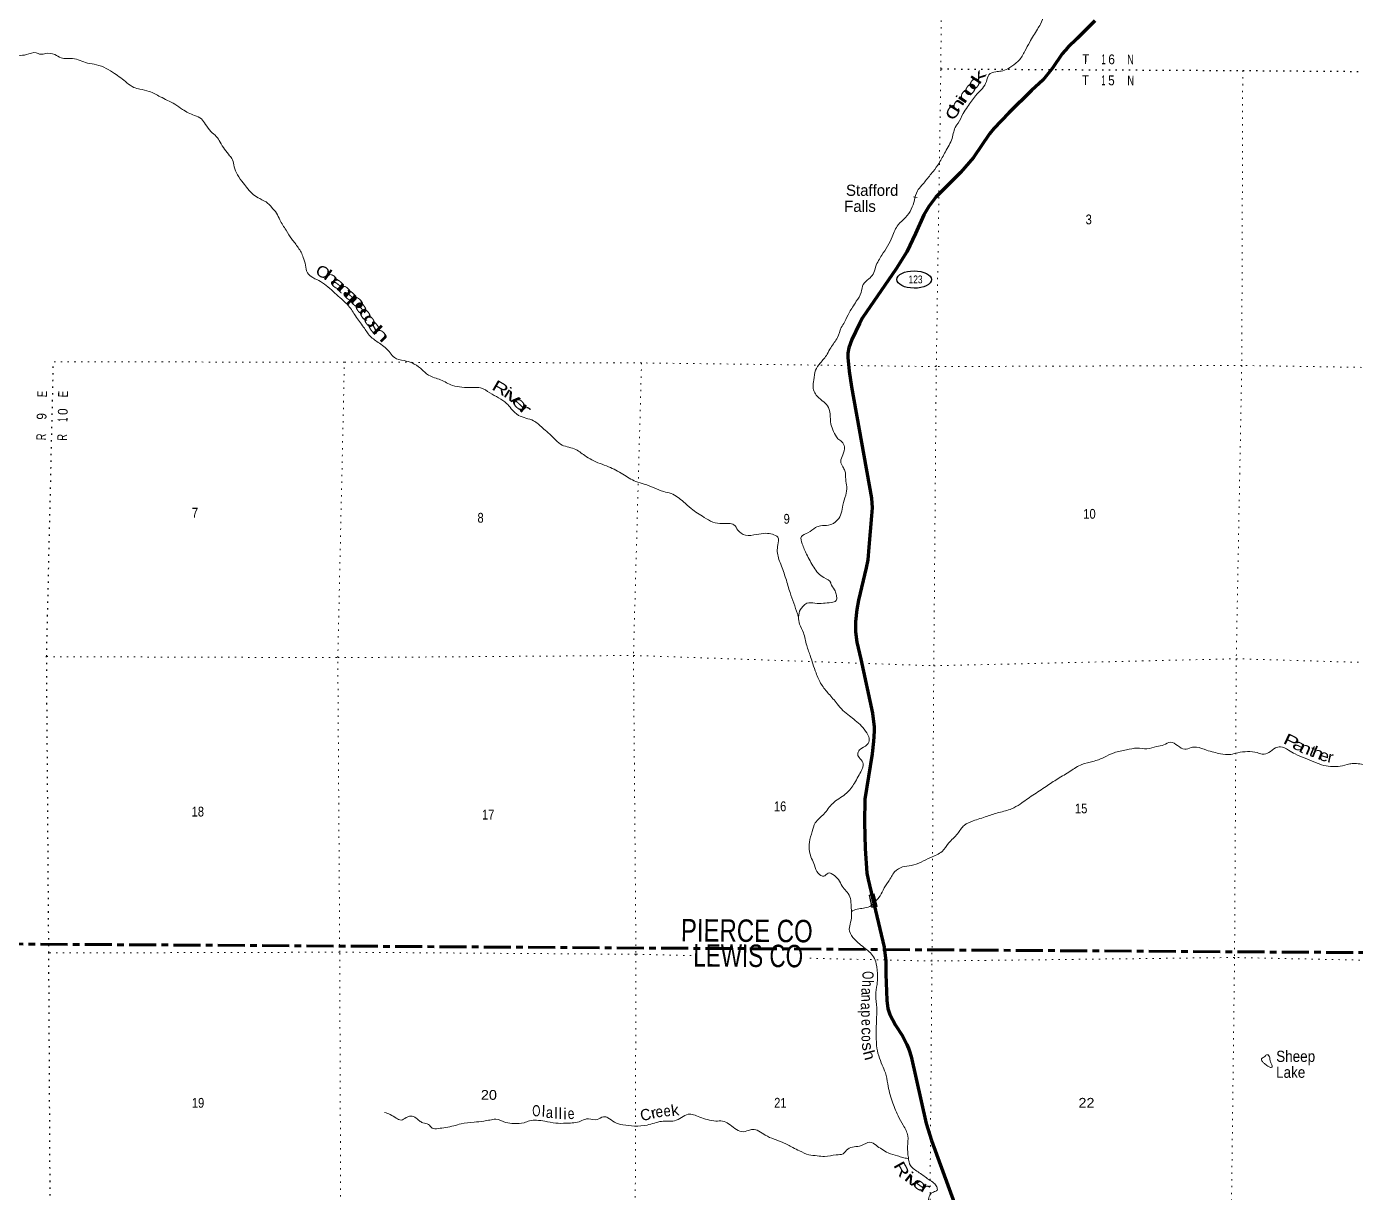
# Model space of a CAD drawing. Header units: feet. Extents: x -252658 to 9, y -366365 to -181930.
# Drawn here: x -154279 to -130543, y -266358 to -245541 of the extents above; entities that cross this region are included whole.
import ezdxf
from ezdxf.enums import TextEntityAlignment as Align

# ---------------------------------------------------------------- set-up
doc = ezdxf.new("R2010")
doc.units = ezdxf.units.FT
doc.header["$LTSCALE"] = 80
doc.linetypes.add('DOTTED', pattern=[1.5, 0.3, -1.2])
doc.linetypes.add('LONG_DASH_SHORT_DASH', pattern=[9.9, 6, -1.2, 1.5, -1.2])
for name, color, linetype, lineweight in [('11', 7, 'LONG_DASH_SHORT_DASH', 60), ('17', 7, 'Continuous', 25), ('23', 7, 'Continuous', 70), ('39', 7, 'Continuous', 13), ('59', 7, 'Continuous', 13), ('6', 7, 'DOTTED', 25), ('7', 7, 'DOTTED', 13)]:
    doc.layers.add(name, color=color, linetype=linetype, lineweight=lineweight)
doc.layers.add('12', color=7, linetype='Continuous')
doc.layers.add('41', color=7, linetype='Continuous')

msp = doc.modelspace()

# ---------------------------------------------------------------- linework, layer by layer
at = {"layer": '11'}
msp.add_line((-157198.49, -261905.1), (-125759.18, -262104.99), dxfattribs=at)
at = {"layer": '17'}
msp.add_ellipse((-138426.32, -250057.36), major_axis=(309.24, -1), ratio=0.500121, dxfattribs=at)
at = {"layer": '23'}
for points in [[(-135196.34, -245440.34), (-135510.79, -245751.45), (-135679.18, -245912.43), (-135782.92, -246026.44), (-135954.06, -246281.91), (-136121.86, -246492.34), (-136329.44, -246683), (-136734.59, -247082.42), (-137002.32, -247359.54), (-137079.34, -247453.8), (-137365.91, -247881.58), (-137599.81, -248148.6), (-138039.24, -248588.17), (-138165.45, -248753.28), (-138251.13, -248899.47), (-138398.73, -249235.01), (-138554.35, -249564.5), (-138748.12, -249863.76), (-139345, -250742.29), (-139404, -250843.86), (-139537.4, -251127.14), (-139591.17, -251280.08), (-139611.68, -251370.4), (-139612.57, -251450.75), (-139585, -251694.11), (-139543.44, -251973.69), (-139188.23, -253959.01), (-139174.73, -254131.2), (-139184.97, -254276.72), (-139236.58, -254835.64), (-139254.73, -255061.04), (-139279.69, -255203.54), (-139421.83, -255782.4), (-139451.67, -255947.78), (-139471.02, -256170.4), (-139472.18, -256350.1), (-139447.76, -256534.4), (-139378.1, -256834.14), (-139169.26, -257799.71), (-139137.81, -258043.53), (-139137.81, -258121.53), (-139150.36, -258306.47), (-139177.02, -258523.59), (-139305.65, -259335.73), (-139312.67, -259749.94), (-139301.72, -260214.46), (-139272.61, -260654.88), (-139247.82, -260769.43)], [(-139247.82, -260769.43), (-138963.45, -261978.44), (-138928.47, -262223.94), (-138929.04, -262461.22), (-138916.07, -262927.75), (-138895.75, -263072.49), (-138862.38, -263179.2), (-138758.27, -263372.43), (-138634.06, -263563.68), (-138558, -263714.63), (-138514.2, -263815.55), (-138478.08, -263931.94), (-138211.47, -265124.84), (-138113.67, -265428.65), (-137708.11, -266539.36)]]:
    msp.add_lwpolyline(points, dxfattribs=at)
at = {"layer": '39'}
msp.add_line((-138439.49, -248578.41), (-138370.3, -248590.95), dxfattribs=at)
for points in [[(-134439.52, -240374.77), (-134520.31, -240499.92), (-134632.24, -240676.78), (-134678.6, -240893.07), (-134778.94, -241094.27), (-134828.78, -241282.35), (-134826.62, -241483.48), (-134885.27, -241607.04), (-135022.62, -241747.22), (-135026.99, -241765.23), (-135010.38, -241946.53), (-135004.12, -242039.14), (-135028.5, -242261.89), (-135102.87, -242367.06), (-135192.01, -242508.14), (-135294.2, -242701.27), (-135367.57, -242858.74), (-135375.88, -242977.22), (-135352.62, -243126.46), (-135327.24, -243269.72), (-135313.18, -243374.55), (-135343.93, -243510.7), (-135390.84, -243650.58), (-135431.17, -243762.42), (-135418.15, -243921.53), (-135394.39, -244044.64), (-135367.12, -244298.52), (-135401.89, -244434.6), (-135522.59, -244649.49), (-135650.05, -244797.9), (-135766.27, -244884.18), (-135881.59, -244924.23), (-136067.55, -245083.6), (-136139.8, -245182.78), (-136124.42, -245323.83), (-136170.01, -245499.92), (-136223.95, -245587.38), (-136361.07, -245820.06), (-136448.54, -245979.27), (-136556.3, -246148.16), (-136609.46, -246195.42), (-136752.02, -246293.27), (-136869.4, -246335.29), (-136968.11, -246347.5), (-137089.74, -246401.51), (-137134.24, -246521.32), (-137206.96, -246644.62), (-137328.08, -246777.05), (-137470.53, -246973.44), (-137549.23, -247094.61), (-137638.91, -247263.84), (-137676.07, -247315.42), (-137748.67, -247537.26), (-137867.83, -247776.31), (-137980.22, -247977.28), (-138085.58, -248126.1), (-138153.5, -248209.28), (-138289.34, -248375.62), (-138367.62, -248474.69), (-138421.09, -248642.59), (-138476.38, -248800.4), (-138577.72, -248949.3), (-138710.86, -249079.5), (-138815.45, -249292.69), (-138899.13, -249464.04), (-139002.68, -249622.95), (-139060.75, -249716.37), (-139113.26, -249834.01), (-139159.93, -249961.83), (-139233.88, -250044.89), (-139334.25, -250143.53), (-139371.19, -250287.62), (-139458.66, -250446.83), (-139525, -250552.15), (-139580.98, -250641.59), (-139668.76, -250816.88), (-139726.95, -250916.33), (-139794.64, -251092), (-139914.72, -251274.73), (-139979.28, -251392.15), (-140102.92, -251550.69), (-140185.75, -251677.82), (-140215.19, -251850.19), (-140231.65, -251974.56), (-140201.52, -252079.69), (-140067.57, -252220.97), (-139972.84, -252311.24), (-139927.44, -252458.89), (-139910.79, -252638.17), (-139863.16, -252773.79), (-139791.22, -252899.83)], [(-125677.84, -247316.01), (-125692.89, -247318.48), (-125712.38, -247316.06), (-125723.94, -247309.17), (-125733.08, -247299.68), (-125753.46, -247279.25), (-125907.54, -247139.6), (-126047.24, -246984.13), (-126187.1, -246836.71), (-126329.78, -246731.46), (-126485.17, -246660.16), (-126587.32, -246642.14), (-126733.24, -246601.18), (-126854.44, -246528.51), (-126917.34, -246454.93), (-127077.79, -246333.26), (-127244.81, -246239.61), (-127410.21, -246166.11), (-127568.92, -246058.55), (-127750.89, -245906.31), (-127821.67, -245824.53), (-127956.27, -245717.43), (-128175.91, -245642.9), (-128392.66, -245626.74), (-128637.53, -245610.05), (-128840.63, -245616.26), (-129093.81, -245613.49), (-129341.46, -245532.4), (-129443.84, -245421.88), (-129534.33, -245319.63), (-129791.44, -245103.63), (-130044.65, -244893.74), (-130250.5, -244728.98), (-130452.48, -244572.34), (-130677.57, -244467.55), (-130979.58, -244391.46), (-131140.96, -244318.03), (-131268.11, -244241.23), (-131495.09, -244234.93), (-131727.37, -244190.33), (-131904.51, -244100.51), (-132058.93, -243978.95), (-132226.18, -243897.37), (-132491.72, -243805.89), (-132620.92, -243731.06), (-132805.05, -243586.82), (-133021.56, -243454.03), (-133275.32, -243376.85), (-133372.06, -243391.11), (-133607.66, -243414.81), (-133781.6, -243471.85), (-134000.93, -243485.8), (-134127.11, -243463.31), (-134300.89, -243512.31), (-134506.05, -243520.5), (-134657.96, -243477.41), (-134750.76, -243391.2), (-134879.22, -243278.18), (-134985.51, -243266.12), (-135139.63, -243337.61), (-135317.05, -243418.49)], [(-157087.16, -245678.65), (-157077.33, -245693.36), (-157016.49, -245771.69), (-156959.73, -245851.19), (-156890.93, -245930.91), (-156835.6, -245980.21), (-156775.76, -246003.46), (-156703.66, -246016.89), (-156679.44, -246011.32), (-156583.78, -245948.78), (-156502.64, -245910.09), (-156427.3, -245859.23), (-156370.01, -245806.02), (-156328.86, -245756.53), (-156301, -245666.57), (-156282.57, -245648.82), (-156185.44, -245614.46), (-156110.22, -245569.63), (-156008.69, -245515.24), (-155968, -245489.87), (-155895.48, -245481.18), (-155815.05, -245478.68), (-155790.12, -245436.93), (-155752.61, -245367.25), (-155742.14, -245345.33), (-155665.18, -245314.61), (-155550.28, -245296.67), (-155421.5, -245289.05), (-155278.75, -245285.72), (-155204.61, -245297.17), (-155144.76, -245320.42), (-155111.61, -245373.33), (-155082.4, -245422.14), (-155063.28, -245472.78), (-154954.02, -245539.19), (-154868.56, -245589.06), (-154785.49, -245659), (-154723.06, -245756.7), (-154646.56, -245854.67), (-154604.07, -245943.95), (-154540.78, -245997.43), (-154425.22, -246049.88), (-154280.34, -246040.55), (-154108.92, -246009.61), (-154029.02, -246035.25), (-153938.3, -246020.87), (-153775.92, -246042.04), (-153660.44, -246098.51), (-153455.71, -246112.43), (-153323.7, -246145.09), (-153189.94, -246191.86), (-153029.76, -246223.04), (-152858.14, -246286.6), (-152709.16, -246377.89), (-152485.24, -246542.99), (-152362.26, -246627.76), (-152254.28, -246655.94), (-152088.3, -246699.3), (-151891.14, -246793.51), (-151763.76, -246858.25), (-151630.4, -246925.12), (-151493.55, -247020.2), (-151278.59, -247128.83), (-151155.15, -247189.48), (-151082.67, -247287.37), (-150986.62, -247413.85), (-150889.88, -247504.16), (-150821.42, -247601.97), (-150741.52, -247732.18), (-150651.27, -247846.49), (-150602.4, -247917.79), (-150570.68, -248045.08), (-150513.16, -248188.93), (-150407.41, -248333.7), (-150328.98, -248435.73), (-150222.58, -248546.32), (-150115.33, -248612.7), (-149968.25, -248697.92), (-149901.26, -248767.56), (-149812.82, -248871.78), (-149754.83, -248991.52), (-149643.83, -249176.6), (-149542.38, -249335.36), (-149426.71, -249486.35), (-149335.64, -249663.02), (-149298.09, -249800.46), (-149262.51, -249935.86), (-149167.74, -250024.12), (-149026.37, -250093.15), (-148895.59, -250190.13), (-148650.57, -250407.91)], [(-148650.57, -250407.91), (-148526.28, -250528.9), (-148401.11, -250708.22), (-148258.24, -250907.98), (-148142.72, -251067.01), (-147976.36, -251194.83), (-147782.72, -251367.4), (-147709.93, -251449.21), (-147534.14, -251504.81), (-147392.27, -251547.71), (-147243.37, -251643.02), (-147097.02, -251766.43), (-146883.56, -251848.89), (-146672.46, -251949.4), (-146504.24, -251980.73), (-146309.41, -251986.42), (-146168.85, -251993.1), (-146003.73, -252080.67), (-145705.89, -252269.29), (-145621.28, -252363.39), (-145490.92, -252482.48), (-145223.49, -252580.03), (-145065.09, -252703.67), (-144859.63, -252888.53), (-144743.14, -252997.31), (-144495.57, -253082.42), (-144308.92, -253200.56), (-144181.82, -253279.38), (-143884.67, -253399.61), (-143627.98, -253533.15), (-143397.33, -253662.18), (-143245.49, -253709.29), (-142896.39, -253844.58), (-142766.42, -253879.21), (-142546.16, -254026.14), (-142407.81, -254147.4), (-142173.68, -254304.64), (-142020.53, -254387.97), (-141850.23, -254415.32), (-141735.63, -254413.46), (-141643.61, -254435.31), (-141573.14, -254533.16), (-141438.15, -254620.17), (-141238.98, -254609.86), (-141073.78, -254588.85), (-140957.52, -254605.12), (-140860.08, -254659.24), (-140858.66, -254794), (-140869.01, -254914.45), (-140809.05, -255140.8), (-140717.49, -255395.9), (-140641.96, -255648.68), (-140575.24, -255836.95), (-140510.57, -256027.19), (-140489.55, -256084.3)], [(-139791.22, -252899.83), (-139717.89, -252953.49), (-139671.41, -253044.86), (-139700.28, -253187.09), (-139736.71, -253305.04), (-139700.36, -253400.24), (-139661.61, -253475.37), (-139648.39, -253624.42), (-139628.88, -253759.52), (-139647.86, -253909.97), (-139697.47, -254085.99), (-139726.41, -254232.24), (-139792.98, -254349.62), (-139957.6, -254445.04), (-140096.46, -254454.48), (-140185.51, -254486.99), (-140321.93, -254578.92), (-140439.81, -254647.07), (-140424.16, -254774.05), (-140347.4, -254962.51), (-140215.23, -255196.26), (-140037.9, -255380.58), (-139913.1, -255475.44), (-139911.33, -255487.54), (-139847.08, -255595.33), (-139829.85, -255639.89), (-139811.23, -255716.66), (-139818.68, -255790.92), (-139905.73, -255823.46), (-140046.67, -255836.88), (-140197.43, -255838.06), (-140342.11, -255837.33), (-140405.4, -255888.42), (-140456.82, -255949.79), (-140489.55, -256083.89), (-140471.86, -256208.9), (-140402.51, -256365.05), (-140344.56, -256591.36), (-140274.05, -256791.76), (-140234.26, -256917.19), (-140177.15, -257083.16), (-140082.58, -257286.03), (-139953.15, -257453.37), (-139799.85, -257633.22), (-139697.62, -257751.78), (-139580.9, -257848.49), (-139477.94, -257928.86), (-139365.32, -258029.52), (-139271.21, -258151.95), (-139230.83, -258247.22), (-139246.68, -258339.42), (-139360.88, -258425.74), (-139426.56, -258496.89), (-139421.97, -258571.38), (-139353.24, -258655.13), (-139341.22, -258761.93), (-139379.01, -258845.67), (-139506.04, -259076.53), (-139656.03, -259246.63), (-139880.27, -259411.31), (-140038.67, -259601.35), (-140190.47, -259761.37), (-140245.65, -259913.15), (-140295.57, -260105.25), (-140294.72, -260270.15), (-140207.02, -260517.14), (-140137.4, -260659.21), (-140039.96, -260713.33), (-139960.45, -260654.51), (-139848.79, -260700.86), (-139760.24, -260799.05), (-139692.13, -260914.96), (-139619.34, -260996.77), (-139563.21, -261108.42), (-139551.85, -261249.4), (-139542.23, -261376.26), (-139559.35, -261534.8), (-139583.77, -261654.99), (-139518.28, -261803.02), (-139322.79, -261983.67), (-139151.17, -262151.8), (-139103.3, -262275.37), (-139079.55, -262503.04), (-139088.32, -262645.65), (-139110.11, -262838.28), (-139092.26, -263059.81), (-139098.72, -263290.93), (-139102.66, -263495.97), (-139095.21, -263735.4), (-139058.54, -263919.08), (-138995.41, -264085.16)], [(-125740.74, -258762.17), (-125845.73, -258765.52), (-125965.34, -258819.57), (-126082.91, -258871.64), (-126214.27, -258909.37), (-126347.64, -258947.07), (-126448.52, -258967.29), (-126537.8, -259011.85), (-126678.71, -259023.26), (-126794.84, -259000.96), (-126866.16, -258947.33), (-126971.71, -258897.08), (-127069.81, -258877.13), (-127133.79, -258859.83), (-127195.76, -258842.57), (-127307.22, -258890.74), (-127440.86, -258942.51), (-127638.64, -258985.02), (-127767.49, -258996.66), (-127906.38, -259008.11), (-128028.93, -259005.8), (-128155.46, -259001.4), (-128260.36, -259021.53), (-128352.5, -259005.72), (-128458.28, -258967.52), (-128558.66, -258961.61), (-128654.59, -258933.65), (-128779.03, -258925.27), (-128897.41, -258914.99), (-129035.84, -258902.32), (-129143.79, -258872.13), (-129235.35, -258826.16), (-129365.13, -258781.48), (-129471.34, -258765.4), (-129634.42, -258780.42), (-129752.91, -258776.17), (-129894.7, -258729.25), (-130033.29, -258724.62), (-130292.57, -258725.75), (-130434.98, -258711), (-130557.34, -258698.63), (-130645.93, -258707.01), (-130815.54, -258748.05), (-130952.31, -258753.51), (-131104.64, -258732.53), (-131270.35, -258675.11), (-131443.82, -258603.46), (-131621.23, -258527.72), (-131738.53, -258461.16), (-131884.07, -258400.09), (-131972.89, -258420.53), (-132089.03, -258502.8), (-132206.17, -258532.76), (-132300.09, -258504.84), (-132470.59, -258487.54), (-132645.8, -258506.35), (-132768.97, -258536.2), (-132955.7, -258526.64), (-133071.68, -258496.3), (-133203.66, -258461.63), (-133381.46, -258405.99), (-133480.13, -258416.19), (-133591.21, -258444.25), (-133844.07, -258320.84), (-133963.5, -258364.83), (-134094.7, -258394.52), (-134266.32, -258435.52), (-134442.96, -258424.14), (-134632.51, -258456.76), (-134854.54, -258506.85), (-135035.01, -258589.91), (-135233.36, -258662.58), (-135427.31, -258715.22), (-135636.64, -258835.94), (-135860.34, -258972.47), (-136069.98, -259109.27), (-136306.12, -259265.68), (-136532.21, -259422.27), (-136684.59, -259507.87), (-136910.96, -259573.98), (-137129.36, -259644.25), (-137370.06, -259724.16), (-137530.36, -259803.58), (-137649.78, -259952.14), (-137811.86, -260124.02), (-137927.19, -260268.63), (-138128.25, -260377.44), (-138300.64, -260458.64), (-138476.7, -260521.67), (-138633.91, -260544.84), (-138776.24, -260630.63)], [(-138776.24, -260630.63), (-138886.16, -260807.52), (-138981.55, -260960.56), (-139054.42, -261091.9), (-139118.09, -261163.08), (-139189.8, -261234.12), (-139303.19, -261278.23), (-139411.99, -261292.26), (-139525.27, -261330.34), (-139544.79, -261340.15)], [(-132060.54, -264127.7), (-132108.29, -264102.66), (-132167.67, -264055.29), (-132203.18, -264020.44), (-132220.68, -263989.94), (-132208.01, -263958.01), (-132177.52, -263940.49), (-132150.94, -263916.86), (-132134.56, -263901.08), (-132104.46, -263903.66), (-132076.99, -263938.37), (-132068.15, -264000.87), (-132047.05, -264053.55), (-132033.49, -264079.95), (-132030.17, -264116.2), (-132048.48, -264127.92), (-132060.54, -264127.7)], [(-138995.41, -264085.16), (-138939.74, -264220.94), (-138897.36, -264420.82), (-138818.9, -264729.96), (-138769.1, -264857.59), (-138713.31, -264987.33), (-138620.12, -265158.01), (-138537.33, -265346.58), (-138543.01, -265537.5), (-138528.76, -265736.85), (-138491.24, -265876.31), (-138332.96, -266005.98), (-138162.46, -266127.84), (-138073.25, -266191.86), (-138022.25, -266257.17), (-138013.37, -266317.67), (-138078.31, -266350.63), (-138145.7, -266405.66), (-138171.66, -266501.69), (-138207.86, -266607.58), (-138234.41, -266733.76), (-138233.9, -266916.76), (-138234.1, -267031.37), (-138238.2, -267139.88), (-138308.32, -267233.07), (-138423.03, -267240.95), (-138505.94, -267267.54), (-138612.26, -267362.05), (-138747.76, -267405.74), (-138839.94, -267496.5), (-138859.73, -267584.6), (-138896.16, -267702.56), (-138985.99, -267775.26), (-139099.5, -267825.4), (-139201.84, -267922), (-139320.61, -268036.38), (-139338.96, -268154.68), (-139382.01, -268302.67), (-139431.65, -268376.13), (-139471.87, -268481.95), (-139505.18, -268646.21), (-139495.17, -268857.54), (-139472.46, -269139.49), (-139441.4, -269300.94), (-139496.65, -269352.18), (-139619.58, -269369.97), (-139654.32, -269399.47), (-139694.07, -269481.17), (-139671.13, -269646.49), (-139616.3, -269721.93), (-139611.55, -269892.94), (-139612.79, -270061.83), (-139594.83, -270172.76), (-139672.02, -270320.11), (-139741.99, -270509.82), (-139736.74, -270654.7), (-139737.55, -270801.48), (-139724.46, -270956.56), (-139700.39, -271063.59), (-139681, -271204.72), (-139678.06, -271365.64), (-139693.59, -271546.32), (-139708.86, -271712.94), (-139704.72, -271811.55), (-139785.09, -271914.59), (-139900.88, -271978.76), (-140076.28, -272007.62), (-140238.4, -271972.39), (-140389.84, -271905.18), (-140520.35, -271898.69), (-140650.63, -271984.71), (-140708.16, -272154.54), (-140677.14, -272318.01), (-140588.98, -272436.3), (-140550.34, -272622.03), (-140472.69, -272764.26), (-140475.47, -272804.42), (-140482.39, -272955.11), (-140529.64, -273113.07), (-140541.73, -273219.42), (-140528.64, -273374.5), (-140502.14, -273564.02), (-140489.62, -273749.26), (-140516.94, -273915.64), (-140512.81, -274118.82), (-140465.98, -274296.66), (-140441.03, -274361.93), (-140433.41, -274404.45), (-140432.14, -274436.19)], [(-147882.73, -264928.73), (-147782.98, -264966.81), (-147675.73, -265033.18), (-147589.92, -265064.97), (-147498.66, -265022.45), (-147415.71, -264993.85), (-147319.94, -265029.85), (-147262.6, -265079.19), (-147198.97, -265114.58), (-147099.02, -265142.61), (-147035.97, -265208.15), (-146927.63, -265218.24), (-146792.57, -265196.66), (-146649.34, -265169.2), (-146517.98, -265131.47), (-146286.33, -265103.67), (-146113.12, -265084.82), (-146002.2, -265064.8), (-145899.43, -265050.65), (-145721.63, -265106.29), (-145571.3, -265127.23), (-145392.15, -265112.52), (-145293.01, -265078.19), (-145170.23, -265068.45), (-145019.86, -265087.38), (-144827.54, -265119.16), (-144644.71, -265122.62), (-144536.07, -265116.62), (-144409.08, -265096.9), (-144307.78, -265054.58), (-144241.25, -265043.77), (-144086.74, -265056.74), (-143975.24, -265006.57), (-143895.19, -265024.17), (-143778.12, -265102.79), (-143630.31, -265149.82), (-143417.7, -265171.94), (-143194.27, -265154.04), (-142935.76, -265088.54), (-142825.15, -265084.6), (-142706.46, -265078.8), (-142582.75, -265020.81), (-142459.04, -264962.82), (-142368.75, -264970.56), (-142253.03, -265014.97), (-142117.19, -265057.76), (-141966.94, -265082.71), (-141846.4, -265084.99), (-141738.76, -265131.26), (-141627.84, -265215.8), (-141506.33, -265272.39), (-141383.32, -265250.59), (-141314.63, -265231.78), (-141083.47, -265334.67), (-140772.46, -265465.22), (-140593.35, -265557.08), (-140473.89, -265615.65), (-140308.41, -265685.13), (-140158.04, -265704.06), (-140023.63, -265716.65), (-139816.08, -265688.4), (-139695.08, -265666.55), (-139609.11, -265585.73), (-139497.77, -265543.6), (-139366.68, -265519.93), (-139216.81, -265460.43), (-139105.35, -265516.83), (-139002.19, -265587.14), (-138890.88, -265651.58), (-138721.04, -265703.05), (-138631.22, -265734.91), (-138535.09, -265752.82), (-138527.05, -265754.86)]]:
    msp.add_spline(points, degree=3, dxfattribs=at)
at = {"layer": '59'}
for points in [[(-139137.8, -261027.63), (-139088.37, -261249.44), (-139181.53, -261270.2), (-139230.96, -261048.39)], [(-139221.41, -261054.45), (-139143.86, -261037.17), (-139097.91, -261243.37), (-139175.46, -261260.65)]]:
    msp.add_lwpolyline(points, close=True, dxfattribs=at)
at = {"layer": '6'}
for points in [[(-137947.9, -246296.82), (-132556.27, -246326.28), (-129592.29, -246348.09), (-127267.22, -246359.84), (-125672.77, -246400.09)], [(-153949.54, -274349.19), (-153915.83, -272546.49), (-153852.49, -267371.75), (-153881.41, -262082.65), (-153920.34, -256791.35), (-153799, -251527.22)]]:
    msp.add_lwpolyline(points, dxfattribs=at)
at = {"layer": '7'}
for points in [[(-138212.75, -274449.72), (-138146.96, -272741.84), (-138149.84, -267457.26), (-138107.52, -262225.81), (-138074.47, -256953.97), (-138030.02, -251611.97), (-137947.9, -246296.82), (-137860.29, -228679.36)], [(-132556.27, -246326.28), (-132573.13, -251592.39), (-132671.83, -256828.81), (-132702.06, -262163.04), (-132768.33, -267490.55), (-132791.15, -272752.53), (-132882.04, -274481.31)], [(-125701.95, -251704.09), (-127315.14, -251673.63), (-132573.13, -251592.39), (-138030.02, -251611.97), (-143294.34, -251546.7), (-148601.87, -251532.9), (-153799, -251527.22)], [(-148789.69, -274383.35), (-148720.16, -272628.56), (-148665.63, -267389.3), (-148685.89, -262068.19), (-148719.41, -256809.17), (-148601.87, -251532.9)], [(-143294.34, -251546.7), (-143439.01, -256770.18), (-143394.91, -262105.81), (-143408.41, -267406.17), (-143433.15, -272664.09), (-143503.07, -274417.13)], [(-153920.34, -256791.35), (-148719.41, -256809.17), (-143439.01, -256770.18), (-138074.47, -256953.97), (-132671.83, -256828.81), (-127397.15, -256982.75), (-125731.14, -257010.15)], [(-142409.45, -262128.18), (-143394.91, -262105.81), (-148685.89, -262068.19), (-153881.41, -262082.65)], [(-125760.18, -262287.89), (-127462.69, -262272.07), (-132702.06, -262163.04), (-138107.52, -262225.81), (-140355.46, -262174.79)]]:
    msp.add_lwpolyline(points, dxfattribs=at)

# ---------------------------------------------------------------- texts
at = {"layer": '12'}
for s, width, p in [('PIERCE CO', 0.8, (-142592.56, -261874.91)), ('LEWIS CO', 0.75, (-142371.35, -262323.71))]:
    msp.add_text(s, height=400, rotation=359.559, dxfattribs=dict(at, width=width)).set_placement(p)
at = {"layer": '17', "width": 0.8}
msp.add_text('123', height=140, dxfattribs=at).set_placement((-138400.27, -250125.67), align=Align.CENTER)
at = {"layer": '41'}
for s, rotation, width, p in [('k', 55.524, 1.85, (-137195.1, -246493.45)), ('o', 53.31, 1.7, (-137360.27, -246708.79)), ('o', 56.463, 1.6, (-137281.36, -246603.42)), ('h', 57.668, 1.65, (-137579.56, -246995.88)), ('i', 56.325, 1.45, (-137501.47, -246895.11)), ('n', 54.78, 1.75, (-137448.74, -246821.74)), ('C', 56.154, 1.4, (-137650.21, -247123.95)), ('O', 334.71, 1.15, (-149027.19, -250013.38)), ('h', 325.308, 1.7, (-148890.62, -250101.98)), ('a', 318.368, 2, (-148768.76, -250209.2)), ('n', 318.368, 2, (-148656.79, -250308.73)), ('a', 316.344, 2.1, (-148544.07, -250414.3)), ('p', 317.343, 2.05, (-148437.69, -250511.2)), ('e', 307.921, 1.75, (-148366.95, -250618)), ('c', 305.562, 1.85, (-148294.77, -250727.55)), ('o', 305.583, 1.65, (-148214.38, -250846.9)), ('s', 305.502, 1.95, (-148132.46, -250961.71)), ('h', 314.621, 2.1, (-148018.19, -251096.69)), ('R', 329.814, 1.45, (-145864.11, -252080.91)), ('i', 327.527, 1.4, (-145736.85, -252159.18)), ('v', 323.457, 1.85, (-145636.99, -252233.22)), ('e', 316.867, 1.95, (-145533.85, -252340.3)), ('r', 319.716, 2.05, (-145432.48, -252437.33)), ('P', 333.985, 1.5, (-131730.67, -258387.11)), ('a', 331.53, 1.55, (-131590.47, -258463.02)), ('n', 337.138, 1.4, (-131473.15, -258514.34)), ('t', 337.451, 1.15, (-131345.47, -258568.16)), ('h', 337.664, 1.35, (-131251.99, -258602.89)), ('e', 342.426, 1.15, (-131127.16, -258651.96)), ('r', 348.828, 1.1, (-131005.12, -258683.54)), ('O', 270.623, 0.7, (-139349.08, -262480.94)), ('a', 272.253, 0.85, (-139368.01, -262771.46)), ('h', 269.148, 0.8, (-139354.02, -262625.5)), ('a', 270.765, 0.85, (-139378.02, -263033.85)), ('n', 271.471, 0.85, (-139369.4, -262891.58)), ('p', 271.871, 0.85, (-139372.58, -263170.54)), ('e', 272.815, 0.8, (-139366.66, -263327.08)), ('o', 273.031, 0.75, (-139365.18, -263613.21)), ('s', 277.44, 1.1, (-139352.57, -263763.21)), ('h', 285.133, 1.15, (-139320.34, -263932.13)), ('O', 0.386, 0.7, (-145172.58, -264998.47)), ('a', 357.653, 0.85, (-144942.03, -265028.52)), ('e', 3.931, 0.8, (-144546.78, -265047.19)), ('r', 13.359, 1.15, (-143056.95, -265031.45)), ('e', 6.96, 0.9, (-142966.6, -265012.85)), ('e', 5.194, 0.85, (-142829.4, -264999.5)), ('k', 8.355, 1.05, (-142683.59, -264987.24)), ('R', 298.964, 1.45, (-138734.64, -265992.65)), ('i', 321.428, 1.6, (-138578.98, -266154.68)), ('v', 325.109, 1.75, (-138486.62, -266225.56)), ('e', 324.444, 1.65, (-138379.42, -266293.93)), ('r', 330.187, 1.65, (-138271.1, -266356.76))]:
    msp.add_text(s, height=200, rotation=rotation, dxfattribs=dict(at, width=width)).set_placement(p, align=Align.CENTER)
for s, p in [('Stafford', (-139642.56, -248563.44)), ('Falls', (-139674.71, -248849.24))]:
    msp.add_text(s, height=200, dxfattribs=at).set_placement(p)
for s, rotation, p in [('c', 278.028, (-139364.08, -263486.73)), ('l', 358.584, (-145048.01, -265006.79)), ('l', 359.772, (-144822.03, -265043.32)), ('l', 0.831, (-144742.39, -265047.09)), ('i', 0.909, (-144660.25, -265052.86)), ('C', 13.593, (-143198.76, -265065.86))]:
    msp.add_text(s, height=200, rotation=rotation, dxfattribs=at).set_placement(p, align=Align.CENTER)
at = {"layer": '41', "width": 0.9}
for s, p in [('Sheep', (-131958.53, -264027.53)), ('Lake', (-131960.34, -264311.34))]:
    msp.add_text(s, height=200, dxfattribs=at).set_placement(p)
at = {"layer": '6'}
for s, rotation, width, p in [('T', 359.687, 0.85, (-135362.04, -246210.95)), ('1', 359.687, 0.45, (-135043.13, -246212.69)), ('6', 359.687, 0.9, (-134899.49, -246213.48)), ('N', 359.687, 0.7, (-134561.27, -246215.33)), ('T', 359.687, 0.85, (-135364.14, -246585.94)), ('1', 359.687, 0.45, (-135045.23, -246587.68)), ('5', 359.687, 0.9, (-134901.59, -246588.47)), ('N', 359.687, 0.7, (-134557.87, -246590.35)), ('E', 88.68, 0.75, (-153912.5, -252102.82)), ('E', 88.68, 0.75, (-153540.01, -252104.61)), ('9', 88.68, 0.9, (-153923.04, -252502.5)), ('1', 88.68, 0.45, (-153547.8, -252562.88)), ('0', 88.68, 0.9, (-153544.49, -252419.29)), ('R', 88.68, 0.7, (-153929.96, -252869.07)), ('R', 88.68, 0.7, (-153555.04, -252876.89))]:
    msp.add_text(s, height=175, rotation=rotation, dxfattribs=dict(at, width=width)).set_placement(p, align=Align.CENTER)
at = {"layer": '7'}
for s, width, p in [('3', 0.85, (-135362.46, -249072.38)), ('7', 0.85, (-151326.22, -254308.69)), ('10', 0.85, (-135404.03, -254328.76)), ('8', 0.85, (-146225.17, -254399.03)), ('9', 0.85, (-140756.96, -254417.88)), ('16', 0.85, (-140929.59, -259551.94)), ('15', 0.85, (-135552.47, -259589.05)), ('18', 0.85, (-151330.37, -259645.43)), ('17', 0.85, (-146144.21, -259699.16)), ('20', 1.1, (-146164.08, -264703.81)), ('19', 0.85, (-151326.57, -264845.95)), ('21', 0.85, (-140925.46, -264843.96)), ('22', 1.1, (-135490.63, -264844.89))]:
    msp.add_text(s, height=175, dxfattribs=dict(at, width=width)).set_placement(p)

doc.saveas('drawing.dxf')
